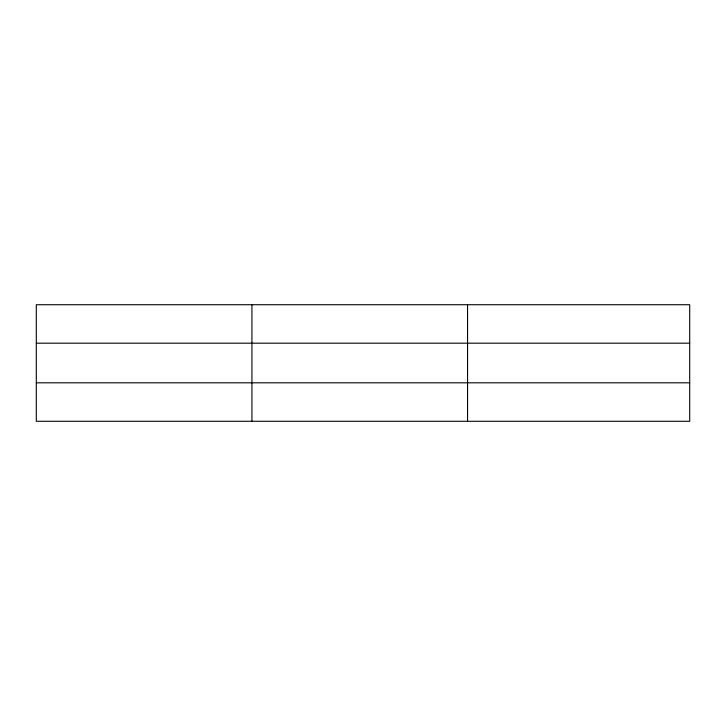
<?xml version="1.0" encoding="UTF-8"?>
<svg xmlns="http://www.w3.org/2000/svg" width="726" height="726" viewBox="0 0 726 726"><rect width="100%" height="100%" fill="white"/><g stroke="black" fill="none" stroke-linecap="round" stroke-linejoin="round"><path stroke-width="1.09" d="M251.922 304.72L251.922 421.28M467.544 304.72L467.544 421.28M689.7 382.811L689.7 421.28L36.3 421.28L36.3 304.72L689.7 304.72L689.7 382.811L36.3 382.811M36.3 343.189L689.7 343.189"/></g></svg>
